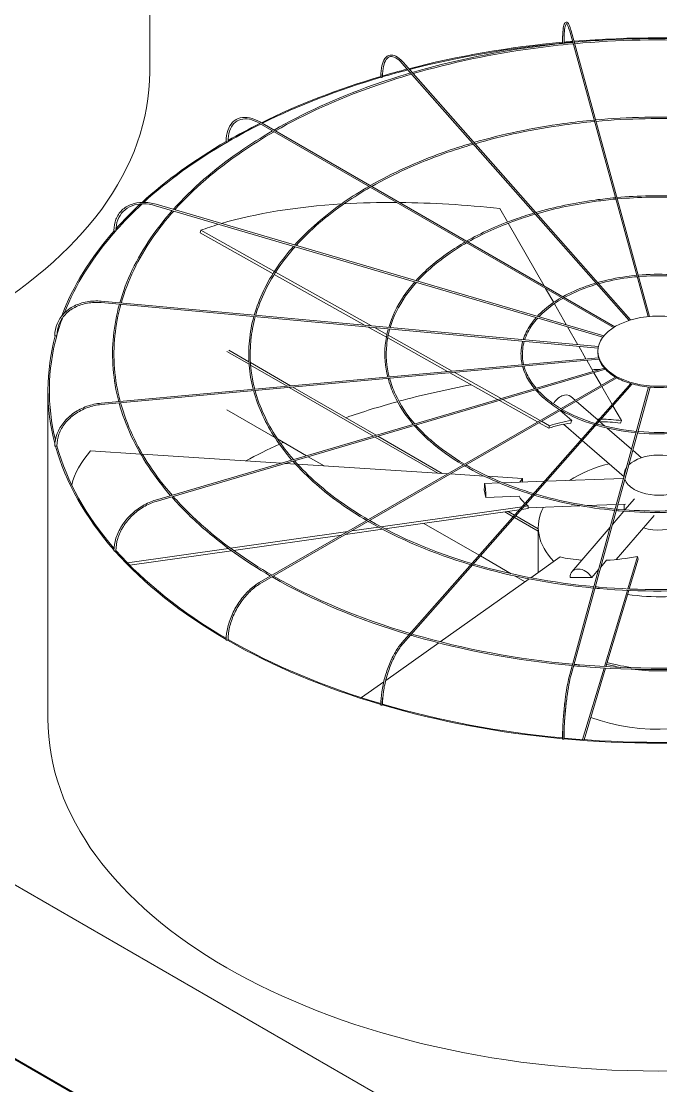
# Model space of a CAD drawing. Header units: millimetres. Extents: x -312439 to 477422, y -331570 to 212570.
# Drawn here: x -171705 to -170607, y -88708 to -86880 of the extents above; entities that cross this region are included whole.
import ezdxf

# ---------------------------------------------------------------- set-up
doc = ezdxf.new("R2010")
doc.units = ezdxf.units.MM

msp = doc.modelspace()

# ---------------------------------------------------------------- linework, layer by layer
at = {"color": 3, "linetype": 'Continuous', "lineweight": 0, "extrusion": (-1.11022e-16, 0.816497, 0.57735)}
for p, q in [((-171484.144, -86966.713), (-171484.144, -86403.825)), ((-174351.593, -86840.89), (-170393.857, -89125.89)), ((-170628.863, -87387.061), (-170763.218, -86897.303)), ((-170760.856, -86896.655), (-170626.388, -87386.823)), ((-171051.214, -86951.864), (-170661.264, -87393.722)), ((-171049.377, -86950.244), (-170658.7, -87392.925)), ((-174611.401, -86990.89), (-170651.933, -89276.89)), ((-174609.669, -86989.89), (-170650.201, -89275.89)), ((-171296.115, -87054.972), (-170688.063, -87406.03)), ((-171294.89, -87052.85), (-170685.699, -87404.567)), ((-171474.001, -87196.656), (-170706.376, -87422.472)), ((-170704.74, -87420.4), (-171473.31, -87194.306)), ((-170869.917, -87224.652), (-170883.128, -87201.591)), ((-171397.751, -87243.208), (-171396.515, -87238.921)), ((-171396.515, -87238.921), (-171270.191, -87309.723)), ((-170806.952, -87334.561), (-170868.685, -87226.803)), ((-171272.518, -87313.399), (-171397.751, -87243.208)), ((-171268.05, -87310.923), (-171103.63, -87403.078)), ((-171114.246, -87402.107), (-171270.379, -87314.598)), ((-170790.789, -87362.776), (-170804.531, -87338.787)), ((-170714.574, -87441.115), (-171567.428, -87363.127)), ((-170714.117, -87438.697), (-171567.205, -87360.687)), ((-170768.527, -87401.636), (-170789.567, -87364.908)), ((-171077.892, -87422.483), (-171109.002, -87405.047)), ((-170749.129, -87435.495), (-170766.768, -87404.706)), ((-171098.386, -87406.018), (-171076.999, -87418.004)), ((-170972.927, -87481.315), (-171075.633, -87423.75)), ((-171074.761, -87419.259), (-170965.289, -87480.616)), ((-170735.327, -87459.588), (-170747.642, -87438.091)), ((-171567.428, -87535.678), (-170713.77, -87457.617)), ((-170713.047, -87460.01), (-171567.205, -87538.117)), ((-171351.647, -87446.896), (-171313.588, -87468.87)), ((-171313.859, -87464.713), (-171348.183, -87444.896)), ((-170714.983, -87448.45), (-170714.983, -87446.45)), ((-170703.821, -87475.581), (-171474.001, -87702.149)), ((-171473.31, -87704.498), (-170701.982, -87477.593)), ((-171242.421, -87505.958), (-171311.317, -87466.181)), ((-171311.016, -87470.355), (-171248.402, -87506.505)), ((-170722.943, -87481.206), (-170733.988, -87461.925)), ((-171296.115, -87843.833), (-170684.777, -87490.877)), ((-170682.3, -87492.276), (-171294.89, -87845.954)), ((-170887.009, -87529.47), (-170969.154, -87483.429)), ((-170961.516, -87482.731), (-170881.183, -87527.756)), ((-170709.293, -87505.032), (-170721.691, -87483.391)), ((-171658.826, -88076.874), (-171658.826, -87513.985)), ((-171244.724, -87508.629), (-171100.067, -87592.146)), ((-171095.477, -87590.796), (-171238.743, -87508.082)), ((-171051.214, -87946.94), (-170658.558, -87502.017)), ((-170655.955, -87502.769), (-171049.377, -87948.561)), ((-170627.821, -87507.943), (-170763.218, -88001.502)), ((-170760.856, -88002.15), (-170625.342, -87508.166)), ((-170690.37, -87538.063), (-170708.076, -87507.157)), ((-170818.312, -87567.974), (-170884.022, -87531.145)), ((-170878.195, -87529.431), (-170813.936, -87565.447)), ((-170761.344, -87524.342), (-170753.905, -87530.788)), ((-170751.946, -87532.486), (-170714.265, -87565.139)), ((-171269.392, -87594.387), (-171351.647, -87546.896)), ((-170784.542, -87544.194), (-170781.576, -87546.764)), ((-170779.618, -87548.462), (-170759.888, -87565.559)), ((-170674.646, -87565.511), (-170689.084, -87540.308)), ((-170799.075, -87578.756), (-170815.826, -87569.367)), ((-170811.45, -87566.84), (-170797.84, -87574.469)), ((-170712.414, -87566.743), (-170702.834, -87575.046)), ((-170675.881, -87569.798), (-170674.646, -87565.511)), ((-170799.075, -87578.756), (-170797.84, -87574.469)), ((-170773.929, -87571.943), (-170743.523, -87598.292)), ((-170698.812, -87578.531), (-170657.101, -87614.677)), ((-171214.808, -87625.9), (-171264.653, -87597.122)), ((-171097.137, -87593.838), (-170989.789, -87655.815)), ((-170982.001, -87656.312), (-171092.547, -87592.488)), ((-170741.672, -87599.896), (-170670.068, -87661.947)), ((-171499.482, -87623.306), (-171585.643, -87617.81)), ((-171258.284, -87638.69), (-171496.539, -87623.493)), ((-170655.049, -87616.455), (-170640.113, -87629.399)), ((-171233.905, -87640.245), (-171251.151, -87639.145)), ((-170972.381, -87656.926), (-171230.386, -87640.469)), ((-171184.506, -87643.396), (-171211.879, -87627.592)), ((-170910.347, -87660.882), (-170967.97, -87657.207)), ((-170844.235, -87665.099), (-170903.704, -87661.306)), ((-170669.954, -87659.311), (-170669.954, -87661.528)), ((-170909.231, -87673.662), (-170883.754, -87672.718)), ((-170877.802, -87672.498), (-170806.685, -87669.862)), ((-170844.14, -87669.766), (-170844.235, -87665.099)), ((-170803.308, -87669.737), (-170670.859, -87664.827)), ((-170907.191, -87697.591), (-170909.823, -87684.584)), ((-170849.962, -87695.47), (-170907.191, -87697.591)), ((-171087.382, -87747.876), (-170845.142, -87713.437)), ((-170841.406, -87712.906), (-170834.752, -87711.96)), ((-170834.656, -87716.627), (-170834.752, -87711.96)), ((-170834.687, -87715.145), (-170745.791, -87711.85)), ((-170733.533, -87711.396), (-170683.121, -87709.528)), ((-170680.555, -87709.432), (-170667.635, -87708.954)), ((-170669.954, -87709.039), (-170669.954, -87718.71)), ((-170668.42, -87718.821), (-170652.075, -87699.75)), ((-170849.865, -87718.79), (-171080.395, -87751.564)), ((-170874.619, -87722.309), (-170860.278, -87730.588)), ((-170857.94, -87727.939), (-170869.06, -87721.519)), ((-170858.114, -87731.838), (-170817.232, -87755.441)), ((-170817.232, -87751.441), (-170855.775, -87729.188)), ((-170834.656, -87716.627), (-170846.13, -87718.259)), ((-170690.056, -87744.066), (-170670.401, -87721.133)), ((-170683.344, -87804.18), (-170618.503, -87728.523)), ((-171084.548, -87752.154), (-171148.063, -87761.184)), ((-171137.307, -87754.974), (-171091.471, -87748.458)), ((-170918.742, -87796.834), (-171013.601, -87742.068)), ((-170817.232, -87826.31), (-170817.232, -87748.548)), ((-170759.434, -87825.016), (-170693.792, -87748.425)), ((-171345.58, -87784.584), (-171143.807, -87755.898)), ((-171154.563, -87762.108), (-171340.195, -87788.499)), ((-171522.416, -87809.724), (-171349.043, -87785.076)), ((-171343.689, -87788.996), (-171518.385, -87813.832)), ((-170863.968, -87828.458), (-170916.578, -87798.084)), ((-170779.647, -87799.688), (-170830.14, -87835.453)), ((-170710.085, -87817.076), (-170700.132, -87805.463)), ((-170663.608, -87854.648), (-170646.97, -87799.162)), ((-170645.639, -87803.354), (-170661.053, -87854.757)), ((-170645.639, -87803.354), (-170646.97, -87799.162)), ((-170725.565, -87835.138), (-170713.821, -87821.435)), ((-170832.912, -87837.417), (-170985.373, -87945.41)), ((-170839.89, -87842.36), (-170856.953, -87832.508)), ((-170762.392, -87835.284), (-170725.565, -87835.138)), ((-170703.593, -87987.994), (-170664.333, -87857.068)), ((-170661.779, -87857.178), (-170701.049, -87988.139)), ((-170988.001, -87947.271), (-171079.122, -88011.816)), ((-170741.173, -88113.316), (-170704.317, -87990.406)), ((-170701.773, -87990.551), (-170738.64, -88113.499)), ((-171082.447, -88014.171), (-171120.685, -88041.256))]:
    msp.add_line(p, q, dxfattribs=at)
at = {"color": 3, "linetype": 'Continuous', "lineweight": 0}
for centre, major_axis, ratio, start_param, end_param in [((-170610.058, -87513.985), (-1048.768, 0), 0.57735027, 4.57359934, 4.85199434), ((-170610.058, -87513.985), (-1046.319, 0), 0.57735027, 4.79833842, 4.85195343), ((-170610.058, -87513.985), (-1048.768, 0), 0.57735027, 4.87097639, 5.13416564), ((-170610.058, -87513.985), (-1046.319, 0), 0.57735027, 4.87108521, 5.13404975), ((-170774.459, -86916.532), (1.225, 0), 0.57735027, 3.14159265, 3.70729107), ((-170774.267, -86917.231), (1.225, 0.004), 0.56474576, 3.29698969, 4.86778602), ((-170774.267, -86917.231), (1.225, 0.004), 0.56474576, 4.86778602, 6.28318531), ((-170610.058, -87513.985), (-1048.768, 0), 0.57735027, 4.85438672, 4.86842813), ((-170610.058, -87513.985), (-1046.319, 0), 0.57735027, 4.85435141, 4.86879705), ((-172532.912, -86966.713), (-1048.768, 0), 0.57735027, 0, 3.14159265), ((-170610.058, -87513.985), (-1048.768, 0), 0.57735027, 5.13694439, 5.18189128), ((-170610.058, -87513.985), (-1046.319, 0), 0.57735027, 5.13683502, 5.18307763), ((-170610.058, -87513.985), (-1048.768, 0), 0.57735027, 5.18510484, 5.42093263), ((-170610.058, -87513.985), (-1046.319, 0), 0.57735027, 5.18527527, 5.42075236), ((-171086.344, -86975.04), (1.225, 0), 0.57735027, 3.14159265, 4.134446), ((-171085.788, -86975.67), (1.225, 0.01), 0.56597275, 3.60793822, 5.17873454), ((-171085.788, -86975.67), (1.225, 0.01), 0.56597275, 5.17873454, 6.28318531), ((-170610.058, -87513.985), (-1046.319, 0), 0.57735027, 5.42407254, 5.49730565), ((-170610.058, -87513.985), (-1048.768, 0), 0.57735027, 5.42424502, 5.49496708), ((-170610.058, -87513.985), (-1048.768, 0), 0.57735027, 5.49938311, 5.72060344), ((-170610.058, -87513.985), (-1046.319, 0), 0.57735027, 5.49937067, 5.71908805), ((-171351.649, -87086.327), (1.225, 0), 0.57735027, 3.14159265, 4.45055499), ((-171350.783, -87086.827), (1.225, 0.016), 0.56830663, 3.91933875, 5.49013508), ((-171350.783, -87086.827), (1.225, 0.016), 0.56830663, 5.49013508, 6.28318531), ((-170610.058, -87513.985), (-1046.319, 0), 0.57735027, 5.72402786, 5.81143896), ((-170610.058, -87513.985), (-1048.768, 0), 0.57735027, 5.72583618, 5.80677108), ((-170608.823, -87680.41), (-971.388, 279.904), 0.41303809, 5.42335715, 5.70815224), ((-170608.823, -87680.41), (-971.388, 279.904), 0.41303809, 5.31032739, 5.41762277), ((-170608.823, -87680.41), (-971.388, 279.904), 0.41303809, 5.11506512, 5.30461302), ((-170610.058, -87513.985), (-1048.768, 0), 0.57735027, 5.81359811, 6.07011802), ((-170610.058, -87513.985), (-1046.319, 0), 0.57735027, 5.81336511, 6.06128621), ((-171544.405, -87239.501), (1.225, 0), 0.57735027, 3.14159265, 4.76471425), ((-171543.314, -87239.822), (1.225, 0.021), 0.57151893, 4.23145457, 5.8022509), ((-171543.314, -87239.822), (1.225, 0.021), 0.57151893, 5.8022509, 6.28318531), ((-170608.823, -87680.41), (-971.388, 279.904), 0.41303809, 5.71506764, 5.76687966), ((-170610.058, -87513.985), (-1046.319, 0), 0.57735027, 6.07532621, 6.12502314), ((-170610.058, -87513.985), (-1048.768, 0), 0.57735027, 6.12772105, 6.43448057), ((-170610.058, -87513.985), (-1046.319, 0), 0.57735027, 6.1272654, 6.42392093), ((-171645.742, -87419.568), (1.225, 0), 0.57735027, 3.14159265, 5.07887352), ((-171644.533, -87419.679), (1.225, 0.023), 0.57529521, 4.54449158, 6.11528791), ((-171644.533, -87419.679), (1.225, 0.023), 0.57529521, 6.11528791, 6.28318531), ((-170610.491, -87448.45), (-104.492, 0), 0.57735027, 0, 0.1535113), ((-170610.491, -87448.45), (-104.492, 0), 0.57735027, 0.16064797, 0.46767057), ((-170610.058, -88078.874), (1046.319, 0), 0.57735027, 1.66704137, 1.68043487), ((-170610.491, -87448.45), (-104.492, 0), 0.57735027, 0.47480723, 0.78182983), ((-170610.491, -87448.45), (-104.492, 0), 0.57735027, 0.7889665, 1.0959891), ((-170610.058, -88078.874), (1046.319, 0), 0.57735027, 1.88378363, 2.01152702), ((-170610.491, -87448.45), (-104.492, 0), 0.57735027, 1.10312576, 1.41014836), ((-170610.491, -87448.45), (-104.492, 0), 0.57735027, 1.41728503, 1.72430763), ((-170610.058, -88078.874), (1046.319, 0), 0.57735027, 2.01409491, 2.11046953), ((-170775.822, -87541.049), (-14.478, -16.707), 0.67950023, 3.14159265, 5.02860292), ((-170610.058, -87684.697), (-233.097, 67.167), 0.41303809, 5.53223376, 5.76687966), ((-170608.823, -87680.41), (233.097, -67.167), 0.41303809, 2.38836611, 2.62528701), ((-170608.823, -87680.41), (233.097, -67.167), 0.41303809, 2.14647482, 2.1667574), ((-170610.058, -87684.697), (-233.097, 67.167), 0.41303809, 5.11506512, 5.27837519), ((-170608.823, -87680.41), (233.097, -67.167), 0.41303809, 1.97347247, 2.1313259), ((-170610.058, -88078.874), (1046.319, 0), 0.57735027, 2.24276735, 2.31574628), ((-170610.058, -88078.874), (1046.319, 0), 0.57735027, 2.23436866, 2.24000128), ((-171645.742, -87608.902), (1.225, 0), 0.57735027, 3.14159265, 5.39303278), ((-170610.058, -87513.985), (-1048.768, 0), 0.57735027, 0.1585854, 0.46892864), ((-171644.533, -87608.791), (1.225, 0.023), 0.57926583, 4.8585762, 6.28318531), ((-170610.058, -87513.985), (-1046.319, 0), 0.57735027, 0.15790655, 0.46457773), ((-170610.153, -87680.03), (-1010.701, -20.593), 0.30331876, 6.01219977, 6.20271663), ((-170610.058, -87659.311), (-59.895, 0), 0.57735027, 3.69756416, 5.76575409), ((-170610.058, -87748.548), (-207.174, 0), 0.57735027, 5.13902547, 5.54737639), ((-170610.058, -87659.311), (-59.895, 0), 0.57735027, 5.91432374, 6.33788761), ((-170908.412, -87695.755), (-0.819, 22.092), 0.05230802, 4.627231, 7.32191967), ((-170610.153, -87680.03), (-242.531, -4.942), 0.30331876, 6.01219977, 6.09914028), ((-170610.058, -87684.697), (-242.531, -4.942), 0.30331876, 6.01219977, 6.0333648), ((-170610.058, -87659.311), (-59.895, 0), 0.57735027, 0.20327195, 0.78539816), ((-170610.058, -87659.311), (-59.895, 0), 0.57735027, 0.78539816, 2.89978042), ((-170610.153, -87680.03), (-242.531, -4.942), 0.30331876, 0.14390811, 0.31767721), ((-170610.153, -87680.03), (-242.531, -4.942), 0.30331876, 0.34103276, 0.38082901), ((-170610.058, -87748.548), (-207.174, 0), 0.57735027, 5.99169836, 6.79713651), ((-170610.058, -87718.933), (-59.895, 0), 0.57735027, 1.1079301, 2.23846982), ((-171544.405, -87788.969), (1.225, 0), 0.57735027, 3.14159265, 5.70719205), ((-171543.314, -87788.648), (1.225, 0.021), 0.58304212, 5.17373692, 6.28318531), ((-170610.058, -87513.985), (-1046.319, 0), 0.57735027, 0.47175253, 0.78145685), ((-170610.058, -87513.985), (-1048.768, 0), 0.57735027, 0.4725868, 0.78374969), ((-170611.389, -87680.505), (-231.216, -73.381), 0.44048996, 0.62708313, 0.83556185), ((-170611.389, -87680.505), (-231.216, -73.381), 0.44048996, 1.04197677, 1.27889767), ((-170742.648, -87839.403), (16.786, -14.386), 0.73180825, 1.0914656, 3.78615427), ((-170610.058, -87748.548), (-207.174, 0), 0.57735027, 1.30817895, 1.9425337), ((-171351.649, -87942.143), (1.225, 0), 0.57735027, 3.14159265, 6.02135132), ((-170610.058, -87513.985), (-1048.768, 0), 0.57735027, 0.78656596, 1.09808088), ((-171350.783, -87941.643), (1.225, 0.017), 0.58625442, 5.48989346, 6.28318531), ((-170610.058, -87513.985), (-1046.319, 0), 0.57735027, 0.78587838, 1.09689941), ((-170610.058, -87873.053), (-212.072, 0), 0.57735027, 1.13383327, 1.25213937), ((-170610.058, -87873.053), (-207.174, 0), 0.57735027, 1.12739667, 1.36460952), ((-170610.058, -87873.053), (-212.072, 0), 0.57735027, 1.3476903, 1.79509044), ((-171086.344, -88053.43), (-1.225, 0), 0.57735027, 0, 3.14159265), ((-170610.058, -87513.985), (-1048.768, 0), 0.57735027, 1.10054445, 1.41220862), ((-171085.788, -88052.8), (-1.225, -0.011), 0.58858829, 2.66526492, 3.14159265), ((-170610.058, -87513.985), (-1046.319, 0), 0.57735027, 1.10010535, 1.41183726), ((-170610.058, -87973.053), (-212.072, 0), 0.57735027, 0.98594125, 2.34464399), ((-170610.058, -88076.874), (-1048.768, 0), 0.57735027, 0, 3.14159265), ((-170774.459, -88111.938), (-1.225, 0), 0.57735027, 0, 3.14159265), ((-170610.058, -87513.985), (-1048.768, 0), 0.57735027, 1.41453598, 1.72626058), ((-170774.267, -88111.239), (-1.225, -0.004), 0.58981528, 2.98275574, 3.14159265), ((-170610.058, -87513.985), (-1046.319, 0), 0.57735027, 1.41438895, 1.72636573)]:
    msp.add_ellipse(centre, major_axis=major_axis, ratio=ratio, start_param=start_param, end_param=end_param, dxfattribs=at)
msp.add_ellipse((-170610.491, -87446.45), major_axis=(-104.492, 0), ratio=0.57735027, dxfattribs=at)
for points, knots in [([(-170775.684, -86916.532), (-170775.684, -86909.719), (-170775.477, -86903.653), (-170774.666, -86893.579), (-170774.069, -86889.583), (-170772.462, -86883.896), (-170771.559, -86881.835), (-170768.419, -86881.374), (-170767.426, -86881.964), (-170765.221, -86884.305), (-170763.992, -86886.923), (-170762.073, -86892.449), (-170761.464, -86894.439), (-170760.856, -86896.655)], [4.71238898, 4.71238898, 4.71238898, 4.71238898, 5.02654825, 5.02654825, 5.34070751, 5.34070751, 5.65486678, 5.65486678, 5.82360284, 5.82360284, 6.1377621, 6.1377621, 6.28318531, 6.28318531, 6.28318531, 6.28318531]), ([(-170774.156, -86891.992), (-170774.193, -86892.235), (-170774.229, -86892.482), (-170774.836, -86896.829), (-170775.213, -86902.042), (-170775.466, -86910.99), (-170775.501, -86914.032), (-170775.492, -86917.232)], [7.384497053, 7.384497053, 7.384497053, 7.384497053, 7.403952931, 7.403952931, 7.721220971, 7.721220971, 7.869487909, 7.869487909, 7.869487909, 7.869487909]), ([(-170763.218, -86897.303), (-170764.491, -86892.663), (-170765.768, -86889.097), (-170767.993, -86884.774), (-170768.99, -86884.176), (-170769.096, -86884.175), (-170769.915, -86884.77), (-170771.324, -86889.428), (-170771.901, -86892.828), (-170772.743, -86901.801), (-170772.992, -86907.52), (-170773.044, -86915.072), (-170773.046, -86916.14), (-170773.043, -86917.227)], [0, 0, 0, 0, 0.31526689, 0.31526689, 0.60947257, 0.60947257, 0.92674061, 0.92674061, 1.22083726, 1.22083726, 1.53563039, 1.53563039, 1.5863402, 1.5863402, 1.5863402, 1.5863402]), ([(-170465.481, -86916.174), (-170486.726, -86914.252), (-170508.085, -86912.753), (-170604.786, -86907.909), (-170680.851, -86909.421), (-170755.502, -86916.174)], [3.771589677, 3.771589677, 3.771589677, 3.771589677, 3.840445898, 3.840445898, 4.082391957, 4.082391957, 4.082391957, 4.082391957]), ([(-170466.139, -86918.574), (-170486.931, -86916.699), (-170507.832, -86915.229), (-170604.084, -86910.358), (-170680.173, -86911.84), (-170754.843, -86918.574)], [3.7720633, 3.7720633, 3.7720633, 3.7720633, 3.839550132, 3.839550132, 4.081918334, 4.081918334, 4.081918334, 4.081918334]), ([(-170757.98, -86916.4), (-170781.277, -86918.544), (-170804.434, -86921.196), (-170898.802, -86934.161), (-170968.212, -86948.841), (-171033.717, -86967.989)], [4.085069591, 4.085069591, 4.085069591, 4.085069591, 4.160608173, 4.160608173, 4.395665913, 4.395665913, 4.395665913, 4.395665913]), ([(-170757.322, -86918.799), (-170780.353, -86920.912), (-170803.247, -86923.523), (-170897.233, -86936.366), (-170966.529, -86950.964), (-171031.926, -86970.018)], [4.084600117, 4.084600117, 4.084600117, 4.084600117, 4.159387709, 4.159387709, 4.39434399, 4.39434399, 4.39434399, 4.39434399]), ([(-171087.569, -86975.04), (-171087.569, -86968.179), (-171086.967, -86961.984), (-171084.581, -86951.482), (-171082.803, -86947.171), (-171078.08, -86940.832), (-171075.085, -86938.809), (-171068.525, -86937.67), (-171065.087, -86938.363), (-171057.835, -86942.044), (-171053.977, -86945.188), (-171049.881, -86949.678), (-171049.629, -86949.959), (-171049.377, -86950.244)], [4.71238898, 4.71238898, 4.71238898, 4.71238898, 5.02654825, 5.02654825, 5.34070751, 5.34070751, 5.65486678, 5.65486678, 5.94845155, 5.94845155, 6.26261081, 6.26261081, 6.28318531, 6.28318531, 6.28318531, 6.28318531]), ([(-171051.214, -86951.864), (-171054.87, -86947.722), (-171058.502, -86944.659), (-171065.233, -86940.972), (-171068.296, -86940.346), (-171073.661, -86941.286), (-171076.049, -86942.862), (-171080.157, -86948.456), (-171081.823, -86952.475), (-171084.031, -86962.486), (-171084.591, -86968.448), (-171084.566, -86975.275), (-171084.565, -86975.467), (-171084.563, -86975.659)], [0, 0, 0, 0, 0.31464476, 0.31464476, 0.6289116, 0.6289116, 0.94617964, 0.94617964, 1.26344768, 1.26344768, 1.5772832, 1.5772832, 1.5863402, 1.5863402, 1.5863402, 1.5863402]), ([(-171036.312, -86968.75), (-171059.128, -86975.472), (-171081.469, -86982.733), (-171163.859, -87012.146), (-171220.175, -87037.79), (-171270.753, -87066.786)], [4.398772282, 4.398772282, 4.398772282, 4.398772282, 4.480777933, 4.480777933, 4.708868502, 4.708868502, 4.708868502, 4.708868502]), ([(-171034.523, -86970.777), (-171057.244, -86977.449), (-171079.492, -86984.656), (-171161.648, -87013.883), (-171217.833, -87039.38), (-171268.298, -87068.203)], [4.39745622, 4.39745622, 4.39745622, 4.39745622, 4.479217897, 4.479217897, 4.707006068, 4.707006068, 4.707006068, 4.707006068]), ([(-171086.976, -86971.622), (-171086.998, -86972.439), (-171087.011, -86973.266), (-171087.018, -86974.623), (-171087.017, -86975.146), (-171087.013, -86975.673)], [7.8059806913, 7.8059806913, 7.8059806913, 7.8059806913, 7.8451401512, 7.8451401512, 7.8694167814, 7.8694167814, 7.8694167814, 7.8694167814]), ([(-171352.874, -87086.327), (-171352.874, -87079.427), (-171351.929, -87073.046), (-171348.195, -87061.932), (-171345.402, -87057.198), (-171338.208, -87049.918), (-171333.815, -87047.374), (-171323.945, -87044.768), (-171318.479, -87044.701), (-171307.021, -87046.976), (-171301.025, -87049.328), (-171294.996, -87052.789), (-171294.943, -87052.82), (-171294.89, -87052.85)], [3.14159265, 3.14159265, 3.14159265, 3.14159265, 3.45575192, 3.45575192, 3.76991118, 3.76991118, 4.08269654, 4.08269654, 4.39544819, 4.39544819, 4.70960746, 4.70960746, 4.71238898, 4.71238898, 4.71238898, 4.71238898]), ([(-171296.115, -87054.972), (-171301.865, -87051.652), (-171307.59, -87049.41), (-171318.387, -87047.27), (-171323.453, -87047.37), (-171332.457, -87049.824), (-171336.402, -87052.173), (-171342.893, -87058.946), (-171345.436, -87063.38), (-171348.815, -87073.968), (-171349.648, -87080.118), (-171349.559, -87086.811)], [1.57079633, 1.57079633, 1.57079633, 1.57079633, 1.88806437, 1.88806437, 2.20533241, 2.20533241, 2.52260045, 2.52260045, 2.83986849, 2.83986849, 3.15713653, 3.15713653, 3.15713653, 3.15713653]), ([(-170721.413, -87049.695), (-170738.872, -87051.305), (-170756.227, -87053.295), (-170826.779, -87062.997), (-170878.637, -87073.953), (-170927.599, -87088.233)], [4.085383912, 4.085383912, 4.085383912, 4.085383912, 4.160809561, 4.160809561, 4.394762921, 4.394762921, 4.394762921, 4.394762921]), ([(-170720.755, -87052.094), (-170737.949, -87053.673), (-170755.041, -87055.622), (-170825.21, -87065.202), (-170876.954, -87076.076), (-170925.807, -87090.262)], [4.084758769, 4.084758769, 4.084758769, 4.084758769, 4.159183124, 4.159183124, 4.392998475, 4.392998475, 4.392998475, 4.392998475]), ([(-170502.047, -87049.469), (-170517.896, -87048.041), (-170533.829, -87046.926), (-170606.144, -87043.31), (-170663.065, -87044.434), (-170718.935, -87049.469)], [3.772165081, 3.772165081, 3.772165081, 3.772165081, 3.840593344, 3.840593344, 4.081816553, 4.081816553, 4.081816553, 4.081816553]), ([(-170502.706, -87051.869), (-170518.101, -87050.487), (-170533.577, -87049.402), (-170605.442, -87045.758), (-170662.387, -87046.854), (-170718.276, -87051.869)], [3.772797592, 3.772797592, 3.772797592, 3.772797592, 3.839399606, 3.839399606, 4.081184042, 4.081184042, 4.081184042, 4.081184042]), ([(-171273.206, -87068.198), (-171292.741, -87079.48), (-171311.413, -87091.262), (-171373.497, -87134.095), (-171411.974, -87167.541), (-171443.645, -87203.033)], [4.712563603, 4.712563603, 4.712563603, 4.712563603, 4.800982872, 4.800982872, 5.022068239, 5.022068239, 5.022068239, 5.022068239]), ([(-171270.756, -87069.613), (-171290.246, -87080.828), (-171308.877, -87092.539), (-171370.919, -87135.172), (-171409.385, -87168.477), (-171441.043, -87203.798)], [4.710711416, 4.710711416, 4.710711416, 4.710711416, 4.799012884, 4.799012884, 5.020261931, 5.020261931, 5.020261931, 5.020261931]), ([(-170930.194, -87088.994), (-170947.347, -87094.048), (-170964.141, -87099.509), (-171025.704, -87121.499), (-171067.713, -87140.609), (-171105.48, -87162.206)], [4.398901247, 4.398901247, 4.398901247, 4.398901247, 4.481035777, 4.481035777, 4.70761983, 4.70761983, 4.70761983, 4.70761983]), ([(-170928.405, -87091.021), (-170945.463, -87096.025), (-170962.164, -87101.432), (-171023.492, -87123.237), (-171065.37, -87142.199), (-171103.023, -87163.625)], [4.397147207, 4.397147207, 4.397147207, 4.397147207, 4.478956818, 4.478956818, 4.705132161, 4.705132161, 4.705132161, 4.705132161]), ([(-171107.935, -87163.617), (-171122.658, -87172.121), (-171136.729, -87181.002), (-171183.088, -87213.007), (-171211.755, -87237.89), (-171235.405, -87264.292)], [4.712541759, 4.712541759, 4.712541759, 4.712541759, 4.801308866, 4.801308866, 5.020482203, 5.020482203, 5.020482203, 5.020482203]), ([(-171105.484, -87165.032), (-171120.163, -87173.468), (-171134.193, -87182.279), (-171180.509, -87214.084), (-171209.163, -87238.827), (-171232.801, -87265.058)], [4.710072273, 4.710072273, 4.710072273, 4.710072273, 4.798683598, 4.798683598, 5.018063384, 5.018063384, 5.018063384, 5.018063384]), ([(-170684.858, -87182.945), (-170696.476, -87184.021), (-170708.024, -87185.349), (-170754.767, -87191.788), (-170789.085, -87199.023), (-170821.512, -87208.441)], [4.086037534, 4.086037534, 4.086037534, 4.086037534, 4.161210359, 4.161210359, 4.393038284, 4.393038284, 4.393038284, 4.393038284]), ([(-170684.2, -87185.344), (-170695.552, -87186.389), (-170706.838, -87187.676), (-170753.198, -87193.993), (-170787.401, -87201.148), (-170819.72, -87210.472)], [4.08510236, 4.08510236, 4.08510236, 4.08510236, 4.158773218, 4.158773218, 4.390386282, 4.390386282, 4.390386282, 4.390386282]), ([(-170538.602, -87182.72), (-170549.058, -87181.784), (-170559.569, -87181.053), (-170607.506, -87178.664), (-170645.287, -87179.402), (-170682.38, -87182.72)], [3.773286698, 3.773286698, 3.773286698, 3.773286698, 3.840886477, 3.840886477, 4.080694936, 4.080694936, 4.080694936, 4.080694936]), ([(-170539.261, -87185.12), (-170549.263, -87184.231), (-170559.316, -87183.529), (-170606.805, -87181.113), (-170644.609, -87181.821), (-170681.722, -87185.12)], [3.774238416, 3.774238416, 3.774238416, 3.774238416, 3.839097695, 3.839097695, 4.079743218, 4.079743218, 4.079743218, 4.079743218]), ([(-171545.63, -87239.501), (-171545.63, -87232.572), (-171544.432, -87225.973), (-171539.73, -87214.096), (-171536.226, -87208.822), (-171527.263, -87200.154), (-171521.809, -87196.764), (-171509.526, -87192.199), (-171502.699, -87191.024), (-171488.347, -87190.973), (-171480.823, -87192.096), (-171473.31, -87194.306)], [4.71238898, 4.71238898, 4.71238898, 4.71238898, 5.02654825, 5.02654825, 5.34070751, 5.34070751, 5.65486678, 5.65486678, 5.96902604, 5.96902604, 6.28318531, 6.28318531, 6.28318531, 6.28318531]), ([(-171474.001, -87196.656), (-171481.264, -87194.52), (-171488.513, -87193.452), (-171502.25, -87193.545), (-171508.735, -87194.704), (-171520.303, -87199.104), (-171525.385, -87202.342), (-171533.682, -87210.574), (-171536.899, -87215.569), (-171541.159, -87226.86), (-171542.201, -87233.157), (-171542.089, -87239.802)], [0, 0, 0, 0, 0.31726804, 0.31726804, 0.63453608, 0.63453608, 0.95180412, 0.95180412, 1.26907216, 1.26907216, 1.5863402, 1.5863402, 1.5863402, 1.5863402]), ([(-171445.442, -87205.058), (-171458.929, -87220.33), (-171471.163, -87235.975), (-171506.719, -87287.884), (-171524.671, -87325.39), (-171535.52, -87363.585)], [5.026267439, 5.026267439, 5.026267439, 5.026267439, 5.121193451, 5.121193451, 5.33524268, 5.33524268, 5.33524268, 5.33524268]), ([(-171442.847, -87205.821), (-171456.232, -87220.911), (-171468.382, -87236.363), (-171504.068, -87288.099), (-171522.134, -87325.622), (-171533.038, -87363.812)], [5.024480731, 5.024480731, 5.024480731, 5.024480731, 5.118801023, 5.118801023, 5.334410373, 5.334410373, 5.334410373, 5.334410373]), ([(-170824.109, -87209.2), (-170835.586, -87212.585), (-170846.824, -87216.243), (-170887.564, -87230.812), (-170915.28, -87243.396), (-170940.245, -87257.605)], [4.399235311, 4.399235311, 4.399235311, 4.399235311, 4.481549286, 4.481549286, 4.705249353, 4.705249353, 4.705249353, 4.705249353]), ([(-170822.32, -87211.228), (-170833.702, -87214.563), (-170844.847, -87218.166), (-170885.351, -87232.55), (-170912.934, -87244.987), (-170937.784, -87259.025)], [4.396606667, 4.396606667, 4.396606667, 4.396606667, 4.478434088, 4.478434088, 4.701505316, 4.701505316, 4.701505316, 4.701505316]), ([(-170942.703, -87259.014), (-170952.601, -87264.731), (-170962.058, -87270.705), (-170992.696, -87291.884), (-171011.561, -87308.217), (-171027.195, -87325.542)], [4.712617693, 4.712617693, 4.712617693, 4.712617693, 4.801958432, 4.801958432, 5.017472679, 5.017472679, 5.017472679, 5.017472679]), ([(-171237.206, -87266.315), (-171247.401, -87277.855), (-171256.644, -87289.678), (-171283.174, -87328.454), (-171296.549, -87356.315), (-171304.706, -87384.691)], [5.026073872, 5.026073872, 5.026073872, 5.026073872, 5.121589201, 5.121589201, 5.333322518, 5.333322518, 5.333322518, 5.333322518]), ([(-171234.61, -87267.079), (-171244.703, -87278.436), (-171253.863, -87290.067), (-171280.521, -87328.67), (-171294.01, -87356.547), (-171302.223, -87384.918)], [5.023689806, 5.023689806, 5.023689806, 5.023689806, 5.118400985, 5.118400985, 5.332193335, 5.332193335, 5.332193335, 5.332193335]), ([(-170940.251, -87260.429), (-170950.106, -87266.079), (-170959.522, -87271.982), (-170990.113, -87292.961), (-171008.965, -87309.154), (-171024.585, -87326.31)], [4.708914423, 4.708914423, 4.708914423, 4.708914423, 4.798024648, 4.798024648, 5.013814843, 5.013814843, 5.013814843, 5.013814843]), ([(-170575.157, -87315.971), (-170580.22, -87315.528), (-170585.308, -87315.181), (-170608.867, -87314.019), (-170627.509, -87314.369), (-170645.825, -87315.971)], [3.776630452, 3.776630452, 3.776630452, 3.776630452, 3.841752063, 3.841752063, 4.077351182, 4.077351182, 4.077351182, 4.077351182]), ([(-171029.001, -87327.564), (-171035.892, -87335.359), (-171042.134, -87343.348), (-171059.639, -87368.993), (-171068.441, -87387.224), (-171073.901, -87405.797)], [5.025838542, 5.025838542, 5.025838542, 5.025838542, 5.122377625, 5.122377625, 5.329668134, 5.329668134, 5.329668134, 5.329668134]), ([(-171026.404, -87328.328), (-171033.194, -87335.941), (-171039.352, -87343.737), (-171056.982, -87369.208), (-171065.897, -87387.455), (-171071.414, -87406.024)], [5.022258505, 5.022258505, 5.022258505, 5.022258505, 5.117600339, 5.117600339, 5.327918781, 5.327918781, 5.327918781, 5.327918781]), ([(-170718.023, -87329.407), (-170723.825, -87331.123), (-170729.505, -87332.977), (-170749.424, -87340.124), (-170762.847, -87346.183), (-170775.005, -87353.006)], [4.400230759, 4.400230759, 4.400230759, 4.400230759, 4.483072665, 4.483072665, 4.698193224, 4.698193224, 4.698193224, 4.698193224]), ([(-170716.234, -87331.435), (-170721.94, -87333.1), (-170727.528, -87334.9), (-170747.207, -87341.864), (-170760.493, -87347.778), (-170772.533, -87354.433)], [4.394987895, 4.394987895, 4.394987895, 4.394987895, 4.476861237, 4.476861237, 4.690631098, 4.690631098, 4.690631098, 4.690631098]), ([(-170648.304, -87316.196), (-170654.079, -87316.737), (-170659.82, -87317.403), (-170682.754, -87320.579), (-170699.533, -87324.094), (-170715.424, -87328.651)], [4.08798608, 4.08798608, 4.08798608, 4.08798608, 4.162397179, 4.162397179, 4.387898946, 4.387898946, 4.387898946, 4.387898946]), ([(-170647.646, -87318.595), (-170653.155, -87319.105), (-170658.633, -87319.729), (-170681.184, -87322.785), (-170697.846, -87326.222), (-170713.628, -87330.686)], [4.086130867, 4.086130867, 4.086130867, 4.086130867, 4.157537531, 4.157537531, 4.382563309, 4.382563309, 4.382563309, 4.382563309]), ([(-170575.816, -87318.373), (-170580.425, -87317.975), (-170585.055, -87317.656), (-170608.165, -87316.468), (-170626.83, -87316.79), (-170645.166, -87318.373)], [3.778551419, 3.778551419, 3.778551419, 3.778551419, 3.838185012, 3.838185012, 4.075430215, 4.075430215, 4.075430215, 4.075430215]), ([(-171646.967, -87419.568), (-171646.967, -87412.624), (-171645.636, -87405.794), (-171640.44, -87393.051), (-171636.578, -87387.141), (-171626.721, -87376.827), (-171620.729, -87372.424), (-171607.211, -87365.541), (-171599.688, -87363.062), (-171583.842, -87360.255), (-171575.522, -87359.927), (-171567.205, -87360.687)], [4.71238898, 4.71238898, 4.71238898, 4.71238898, 5.02654825, 5.02654825, 5.34070751, 5.34070751, 5.65486678, 5.65486678, 5.96902604, 5.96902604, 6.28318531, 6.28318531, 6.28318531, 6.28318531]), ([(-171567.428, -87363.127), (-171575.489, -87362.39), (-171583.545, -87362.719), (-171598.838, -87365.472), (-171606.072, -87367.894), (-171618.995, -87374.577), (-171624.682, -87378.834), (-171633.957, -87388.749), (-171637.544, -87394.403), (-171642.281, -87406.554), (-171643.432, -87413.05), (-171643.308, -87419.656)], [0, 0, 0, 0, 0.31726804, 0.31726804, 0.63453608, 0.63453608, 0.95180412, 0.95180412, 1.26907216, 1.26907216, 1.5863402, 1.5863402, 1.5863402, 1.5863402]), ([(-171536.192, -87365.983), (-171541.189, -87384.085), (-171544.597, -87402.336), (-171550.081, -87458.116), (-171547.005, -87495.816), (-171537.238, -87532.917)], [5.339721085, 5.339721085, 5.339721085, 5.339721085, 5.441089183, 5.441089183, 5.648615479, 5.648615479, 5.648615479, 5.648615479]), ([(-171533.713, -87366.21), (-171538.631, -87383.931), (-171542.012, -87401.791), (-171547.691, -87457.41), (-171544.645, -87495.344), (-171534.764, -87532.691)], [5.338921526, 5.338921526, 5.338921526, 5.338921526, 5.438899176, 5.438899176, 5.64936187, 5.64936187, 5.64936187, 5.64936187]), ([(-170777.471, -87354.411), (-170782.543, -87357.342), (-170787.386, -87360.407), (-170802.305, -87370.761), (-170811.367, -87378.546), (-170818.974, -87386.795)], [4.712843699, 4.712843699, 4.712843699, 4.712843699, 4.803888031, 4.803888031, 5.008535494, 5.008535494, 5.008535494, 5.008535494]), ([(-170775.018, -87355.827), (-170780.047, -87358.691), (-170784.849, -87361.685), (-170799.714, -87371.838), (-170808.757, -87379.484), (-170816.347, -87387.568)], [4.705442937, 4.705442937, 4.705442937, 4.705442937, 4.796044704, 4.796044704, 5.001045495, 5.001045495, 5.001045495, 5.001045495]), ([(-171305.383, -87387.089), (-171309.178, -87400.795), (-171311.759, -87414.616), (-171315.83, -87456.292), (-171313.591, -87484.27), (-171306.447, -87511.813)], [5.339283406, 5.339283406, 5.339283406, 5.339283406, 5.441448905, 5.441448905, 5.646435094, 5.646435094, 5.646435094, 5.646435094]), ([(-171302.904, -87387.316), (-171306.618, -87400.641), (-171309.174, -87414.072), (-171313.439, -87455.586), (-171311.231, -87483.799), (-171303.975, -87511.587)], [5.33821232, 5.33821232, 5.33821232, 5.33821232, 5.438530423, 5.438530423, 5.647409525, 5.647409525, 5.647409525, 5.647409525]), ([(-170820.797, -87388.812), (-170824.384, -87392.862), (-170827.624, -87397.019), (-170836.107, -87409.533), (-170840.33, -87418.135), (-170843.077, -87426.904)], [5.025139852, 5.025139852, 5.025139852, 5.025139852, 5.124718569, 5.124718569, 5.318852702, 5.318852702, 5.318852702, 5.318852702]), ([(-170818.196, -87389.578), (-170821.682, -87393.446), (-170824.84, -87397.409), (-170833.44, -87409.747), (-170837.773, -87418.365), (-170840.58, -87427.132)], [5.01795641, 5.01795641, 5.01795641, 5.01795641, 5.115193837, 5.115193837, 5.315025269, 5.315025269, 5.315025269, 5.315025269]), ([(-171074.586, -87408.194), (-171077.172, -87417.489), (-171078.923, -87426.865), (-171081.582, -87454.436), (-171080.174, -87472.709), (-171075.639, -87490.707)], [5.33857876, 5.33857876, 5.33857876, 5.33857876, 5.442163387, 5.442163387, 5.64226325, 5.64226325, 5.64226325, 5.64226325]), ([(-171072.106, -87408.421), (-171074.611, -87417.336), (-171076.337, -87426.321), (-171079.188, -87453.731), (-171077.812, -87472.238), (-171073.169, -87490.481)], [5.336959594, 5.336959594, 5.336959594, 5.336959594, 5.437790201, 5.437790201, 5.643665153, 5.643665153, 5.643665153, 5.643665153]), ([(-170843.789, -87429.299), (-170845.166, -87434.183), (-170846.087, -87439.113), (-170847.336, -87452.58), (-170846.752, -87461.146), (-170844.806, -87469.599)], [5.336493801, 5.336493801, 5.336493801, 5.336493801, 5.444267704, 5.444267704, 5.629920419, 5.629920419, 5.629920419, 5.629920419]), ([(-170841.307, -87429.526), (-170842.603, -87434.03), (-170843.498, -87438.57), (-170844.935, -87451.875), (-170844.383, -87460.677), (-170842.344, -87469.374)], [5.333180829, 5.333180829, 5.333180829, 5.333180829, 5.43554784, 5.43554784, 5.632366847, 5.632366847, 5.632366847, 5.632366847]), ([(-170844.215, -87472.005), (-170842.868, -87477.16), (-170841.014, -87482.268), (-170834.887, -87495.389), (-170829.828, -87503.271), (-170823.58, -87510.811)], [5.647555853, 5.647555853, 5.647555853, 5.647555853, 5.761093974, 5.761093974, 5.943993783, 5.943993783, 5.943993783, 5.943993783]), ([(-170841.741, -87471.778), (-170840.469, -87476.551), (-170838.748, -87481.287), (-170832.755, -87494.241), (-170827.536, -87502.324), (-170821.018, -87510.057)], [5.650528691, 5.650528691, 5.650528691, 5.650528691, 5.758797505, 5.758797505, 5.950674573, 5.950674573, 5.950674573, 5.950674573]), ([(-171075.014, -87493.11), (-171072.383, -87502.935), (-171068.822, -87512.674), (-171056.35, -87539.442), (-171045.433, -87556.148), (-171031.818, -87572.069)], [5.651173142, 5.651173142, 5.651173142, 5.651173142, 5.760561648, 5.760561648, 5.95641101, 5.95641101, 5.95641101, 5.95641101]), ([(-171072.539, -87492.883), (-171069.984, -87502.326), (-171066.556, -87511.694), (-171054.22, -87538.292), (-171043.14, -87555.198), (-171029.24, -87571.311)], [5.65270674, 5.65270674, 5.65270674, 5.65270674, 5.759411073, 5.759411073, 5.959865306, 5.959865306, 5.959865306, 5.959865306]), ([(-171305.812, -87514.215), (-171301.899, -87528.71), (-171296.63, -87543.08), (-171277.814, -87583.494), (-171261.031, -87609.023), (-171240.033, -87633.321)], [5.652395762, 5.652395762, 5.652395762, 5.652395762, 5.760377777, 5.760377777, 5.960593901, 5.960593901, 5.960593901, 5.960593901]), ([(-171303.335, -87513.988), (-171299.5, -87528.101), (-171294.364, -87542.1), (-171275.686, -87582.342), (-171258.738, -87608.071), (-171237.45, -87632.561)], [5.653428737, 5.653428737, 5.653428737, 5.653428737, 5.759610075, 5.759610075, 5.96292207, 5.96292207, 5.96292207, 5.96292207]), ([(-170821.85, -87512.855), (-170817.645, -87517.722), (-170812.941, -87522.439), (-170799.87, -87533.911), (-170790.881, -87540.422), (-170780.954, -87546.405)], [5.960592691, 5.960592691, 5.960592691, 5.960592691, 6.079635734, 6.079635734, 6.26166654, 6.26166654, 6.26166654, 6.26166654]), ([(-170819.264, -87512.095), (-170815.302, -87516.6), (-170810.896, -87520.981), (-170798.005, -87532.279), (-170788.769, -87538.918), (-170778.527, -87545.003)], [5.967591178, 5.967591178, 5.967591178, 5.967591178, 6.080287214, 6.080287214, 6.268831801, 6.268831801, 6.268831801, 6.268831801]), ([(-171646.967, -87608.902), (-171646.967, -87601.957), (-171645.637, -87594.902), (-171640.462, -87581.262), (-171636.619, -87574.68), (-171626.81, -87562.623), (-171620.845, -87557.148), (-171607.377, -87547.827), (-171599.875, -87543.982), (-171584.058, -87538.287), (-171575.745, -87536.439), (-171567.428, -87535.678)], [4.71238898, 4.71238898, 4.71238898, 4.71238898, 5.02654825, 5.02654825, 5.34070751, 5.34070751, 5.65486678, 5.65486678, 5.96902604, 5.96902604, 6.28318531, 6.28318531, 6.28318531, 6.28318531]), ([(-171567.205, -87538.117), (-171575.266, -87538.854), (-171583.33, -87540.658), (-171598.652, -87546.218), (-171605.907, -87549.974), (-171618.88, -87559.054), (-171624.596, -87564.377), (-171633.918, -87576.048), (-171637.524, -87582.393), (-171642.281, -87595.464), (-171643.432, -87602.186), (-171643.308, -87608.768)], [0, 0, 0, 0, 0.31726804, 0.31726804, 0.63453608, 0.63453608, 0.95180412, 0.95180412, 1.26907216, 1.26907216, 1.5863402, 1.5863402, 1.5863402, 1.5863402]), ([(-171536.596, -87535.318), (-171531.403, -87554.468), (-171524.432, -87573.454), (-171499.273, -87627.512), (-171476.612, -87661.876), (-171448.211, -87694.562)], [5.653093793, 5.653093793, 5.653093793, 5.653093793, 5.7602846, 5.7602846, 5.96276906, 5.96276906, 5.96276906, 5.96276906]), ([(-171534.119, -87535.092), (-171529.004, -87553.86), (-171522.166, -87572.474), (-171497.145, -87626.36), (-171474.318, -87660.924), (-171445.625, -87693.801)], [5.653873117, 5.653873117, 5.653873117, 5.653873117, 5.75970856, 5.75970856, 5.964525032, 5.964525032, 5.964525032, 5.964525032]), ([(-170759.888, -87565.559), (-170759.979, -87565.752), (-170760.067, -87565.945), (-170760.721, -87567.416), (-170761.182, -87568.686), (-170761.532, -87569.901)], [52.47056241, 52.47056241, 52.47056241, 52.47056241, 52.72742849, 52.72742849, 54.42831534, 54.42831534, 54.42831534, 54.42831534]), ([(-171030.058, -87574.105), (-171021.925, -87583.418), (-171012.868, -87592.456), (-170986.34, -87615.729), (-170967.31, -87629.362), (-170946.206, -87641.813)], [5.964776177, 5.964776177, 5.964776177, 5.964776177, 6.079826485, 6.079826485, 6.272361792, 6.272361792, 6.272361792, 6.272361792]), ([(-171027.468, -87573.343), (-171019.581, -87582.296), (-171010.822, -87590.998), (-170984.476, -87614.096), (-170965.194, -87627.855), (-170943.767, -87640.405)], [5.968309678, 5.968309678, 5.968309678, 5.968309678, 6.080154143, 6.080154143, 6.276006003, 6.276006003, 6.276006003, 6.276006003]), ([(-170718.279, -87573.389), (-170717.583, -87573.595), (-170716.886, -87573.799), (-170695.164, -87580.084), (-170672.569, -87584.335), (-170649.391, -87586.572)], [0.310941688, 0.310941688, 0.310941688, 0.310941688, 0.320879059, 0.320879059, 0.619731391, 0.619731391, 0.619731391, 0.619731391]), ([(-170716.49, -87571.362), (-170716.286, -87571.422), (-170716.081, -87571.482), (-170694.777, -87577.672), (-170672.052, -87581.949), (-170648.733, -87584.175)], [0.316175386, 0.316175386, 0.316175386, 0.316175386, 0.319111449, 0.319111449, 0.621557717, 0.621557717, 0.621557717, 0.621557717]), ([(-170646.914, -87586.804), (-170646.038, -87586.883), (-170645.161, -87586.959), (-170621.031, -87588.975), (-170597.28, -87588.898), (-170574.068, -87586.804)], [0.630366287, 0.630366287, 0.630366287, 0.630366287, 0.641648359, 0.641648359, 0.94043004, 0.94043004, 0.94043004, 0.94043004]), ([(-170646.256, -87584.403), (-170645.786, -87584.445), (-170645.317, -87584.486), (-170621.639, -87586.511), (-170597.912, -87586.47), (-170574.726, -87584.403)], [0.632258371, 0.632258371, 0.632258371, 0.632258371, 0.638337859, 0.638337859, 0.938537956, 0.938537956, 0.938537956, 0.938537956]), ([(-171238.264, -87635.354), (-171226.206, -87649.113), (-171212.795, -87662.472), (-171172.812, -87697.546), (-171143.735, -87718.299), (-171111.444, -87737.213)], [5.966185363, 5.966185363, 5.966185363, 5.966185363, 6.079886296, 6.079886296, 6.275955277, 6.275955277, 6.275955277, 6.275955277]), ([(-171235.673, -87634.592), (-171223.861, -87647.991), (-171210.75, -87661.014), (-171170.948, -87695.912), (-171141.618, -87716.791), (-171109.002, -87735.803)], [5.968548703, 5.968548703, 5.968548703, 5.968548703, 6.080105077, 6.080105077, 6.278398486, 6.278398486, 6.278398486, 6.278398486]), ([(-171446.437, -87696.593), (-171430.462, -87714.786), (-171412.71, -87732.454), (-171359.274, -87779.326), (-171320.135, -87807.206), (-171276.639, -87832.589)], [5.966968174, 5.966968174, 5.966968174, 5.966968174, 6.07991547, 6.07991547, 6.277817313, 6.277817313, 6.277817313, 6.277817313]), ([(-171443.845, -87695.83), (-171428.117, -87713.664), (-171410.664, -87730.996), (-171357.41, -87777.691), (-171318.017, -87805.698), (-171274.195, -87831.178)], [5.968743918, 5.968743918, 5.968743918, 5.968743918, 6.080079672, 6.080079672, 6.279655045, 6.279655045, 6.279655045, 6.279655045]), ([(-170824.364, -87693.596), (-170823.263, -87693.921), (-170822.16, -87694.244), (-170778.57, -87706.868), (-170732.843, -87715.417), (-170685.946, -87719.825)], [0.312542317, 0.312542317, 0.312542317, 0.312542317, 0.320442121, 0.320442121, 0.624004657, 0.624004657, 0.624004657, 0.624004657]), ([(-170822.576, -87691.569), (-170821.966, -87691.748), (-170821.355, -87691.926), (-170778.184, -87704.457), (-170732.327, -87713.031), (-170685.288, -87717.427)], [0.315168655, 0.315168655, 0.315168655, 0.315168655, 0.319555491, 0.319555491, 0.624932564, 0.624932564, 0.624932564, 0.624932564]), ([(-171545.63, -87788.969), (-171545.63, -87782.04), (-171544.433, -87774.781), (-171539.784, -87760.301), (-171536.332, -87753.081), (-171527.515, -87739.367), (-171522.15, -87732.874), (-171510.028, -87721.237), (-171503.271, -87716.094), (-171489.013, -87707.654), (-171481.514, -87704.359), (-171474.001, -87702.149)], [4.71238898, 4.71238898, 4.71238898, 4.71238898, 5.02654825, 5.02654825, 5.34070751, 5.34070751, 5.65486678, 5.65486678, 5.96902604, 5.96902604, 6.28318531, 6.28318531, 6.28318531, 6.28318531]), ([(-171473.31, -87704.498), (-171480.573, -87706.635), (-171487.847, -87709.84), (-171501.68, -87718.072), (-171508.236, -87723.097), (-171519.968, -87734.461), (-171525.14, -87740.798), (-171533.582, -87754.14), (-171536.85, -87761.143), (-171541.16, -87775.101), (-171542.201, -87782.053), (-171542.089, -87788.627)], [6.28318531, 6.28318531, 6.28318531, 6.28318531, 6.60045335, 6.60045335, 6.91772139, 6.91772139, 7.23498943, 7.23498943, 7.55225747, 7.55225747, 7.86952551, 7.86952551, 7.86952551, 7.86952551]), ([(-170683.469, -87720.054), (-170681.694, -87720.215), (-170679.917, -87720.371), (-170631.576, -87724.434), (-170583.996, -87724.276), (-170537.513, -87720.054)], [0.629347255, 0.629347255, 0.629347255, 0.629347255, 0.640828535, 0.640828535, 0.941449071, 0.941449071, 0.941449071, 0.941449071]), ([(-170682.811, -87717.654), (-170681.442, -87717.778), (-170680.073, -87717.898), (-170632.184, -87721.97), (-170584.628, -87721.848), (-170538.172, -87717.654)], [0.630291706, 0.630291706, 0.630291706, 0.630291706, 0.639167998, 0.639167998, 0.940504621, 0.940504621, 0.940504621, 0.940504621]), ([(-170930.45, -87813.803), (-170928.943, -87814.247), (-170927.434, -87814.688), (-170861.976, -87833.653), (-170793.118, -87846.498), (-170722.501, -87853.076)], [0.313079474, 0.313079474, 0.313079474, 0.313079474, 0.320295327, 0.320295327, 0.625438072, 0.625438072, 0.625438072, 0.625438072]), ([(-170928.661, -87811.776), (-170927.646, -87812.074), (-170926.629, -87812.371), (-170861.59, -87831.242), (-170792.601, -87844.112), (-170721.843, -87850.677)], [0.314832487, 0.314832487, 0.314832487, 0.314832487, 0.319703609, 0.319703609, 0.626059979, 0.626059979, 0.626059979, 0.626059979]), ([(-171352.874, -87942.143), (-171352.874, -87935.243), (-171351.929, -87927.823), (-171348.254, -87912.644), (-171345.526, -87904.887), (-171338.551, -87889.775), (-171334.305, -87882.422), (-171324.705, -87868.825), (-171319.352, -87862.583), (-171308.043, -87851.812), (-171302.091, -87847.283), (-171296.115, -87843.833)], [0, 0, 0, 0, 0.31415927, 0.31415927, 0.62831853, 0.62831853, 0.9424778, 0.9424778, 1.25663706, 1.25663706, 1.57079633, 1.57079633, 1.57079633, 1.57079633]), ([(-171294.89, -87845.954), (-171300.64, -87849.274), (-171306.411, -87853.67), (-171317.397, -87864.177), (-171322.609, -87870.287), (-171331.939, -87883.605), (-171336.056, -87890.81), (-171342.778, -87905.586), (-171345.382, -87913.155), (-171348.817, -87927.884), (-171349.648, -87935.042), (-171349.559, -87941.626)], [4.71238898, 4.71238898, 4.71238898, 4.71238898, 5.02965702, 5.02965702, 5.34692506, 5.34692506, 5.6641931, 5.6641931, 5.98146114, 5.98146114, 6.29872918, 6.29872918, 6.29872918, 6.29872918]), ([(-170720.024, -87853.304), (-170717.35, -87853.548), (-170714.673, -87853.782), (-170642.12, -87859.892), (-170570.711, -87859.654), (-170500.959, -87853.304)], [0.629005431, 0.629005431, 0.629005431, 0.629005431, 0.64055333, 0.64055333, 0.941790896, 0.941790896, 0.941790896, 0.941790896]), ([(-170719.365, -87850.905), (-170717.098, -87851.11), (-170714.829, -87851.309), (-170642.728, -87857.428), (-170571.343, -87857.226), (-170501.617, -87850.905)], [0.629634706, 0.629634706, 0.629634706, 0.629634706, 0.639445125, 0.639445125, 0.941161621, 0.941161621, 0.941161621, 0.941161621]), ([(-171036.503, -87933.973), (-171034.602, -87934.534), (-171032.697, -87935.09), (-170945.379, -87960.393), (-170853.384, -87977.535), (-170759.043, -87986.282)], [0.313387228, 0.313387228, 0.313387228, 0.313387228, 0.320221713, 0.320221713, 0.626169744, 0.626169744, 0.626169744, 0.626169744]), ([(-171034.714, -87931.946), (-171033.304, -87932.361), (-171031.892, -87932.773), (-170944.993, -87957.982), (-170852.867, -87975.149), (-170758.385, -87983.883)], [0.314702857, 0.314702857, 0.314702857, 0.314702857, 0.319777688, 0.319777688, 0.626637437, 0.626637437, 0.626637437, 0.626637437]), ([(-171087.569, -88053.43), (-171087.569, -88046.57), (-171086.965, -88039.046), (-171084.616, -88023.384), (-171082.871, -88015.247), (-171078.408, -87999.142), (-171075.691, -87991.175), (-171069.544, -87976.179), (-171066.116, -87969.152), (-171058.871, -87956.708), (-171055.056, -87951.293), (-171051.214, -87946.94)], [4.71238898, 4.71238898, 4.71238898, 4.71238898, 5.02654825, 5.02654825, 5.34070751, 5.34070751, 5.65486678, 5.65486678, 5.96902604, 5.96902604, 6.28318531, 6.28318531, 6.28318531, 6.28318531]), ([(-171049.377, -87948.561), (-171053.033, -87952.704), (-171056.715, -87957.921), (-171063.758, -87970.024), (-171067.116, -87976.92), (-171073.135, -87991.662), (-171075.794, -87999.506), (-171080.142, -88015.344), (-171081.83, -88023.337), (-171084.065, -88038.662), (-171084.612, -88045.993), (-171084.564, -88052.674), (-171084.564, -88052.732), (-171084.563, -88052.79)], [0, 0, 0, 0, 0.31464476, 0.31464476, 0.63176735, 0.63176735, 0.94903539, 0.94903539, 1.26630343, 1.26630343, 1.58357147, 1.58357147, 1.5863402, 1.5863402, 1.5863402, 1.5863402]), ([(-170756.566, -87986.51), (-170752.997, -87986.835), (-170749.425, -87987.148), (-170652.668, -87995.305), (-170557.435, -87994.987), (-170464.416, -87986.51)], [0.628847379, 0.628847379, 0.628847379, 0.628847379, 0.640415364, 0.640415364, 0.941948948, 0.941948948, 0.941948948, 0.941948948]), ([(-170755.907, -87984.11), (-170752.746, -87984.397), (-170749.581, -87984.675), (-170653.276, -87992.841), (-170558.068, -87992.559), (-170465.075, -87984.11)], [0.62931922, 0.62931922, 0.62931922, 0.62931922, 0.639583767, 0.639583767, 0.941477106, 0.941477106, 0.941477106, 0.941477106]), ([(-170775.684, -88111.938), (-170775.684, -88105.124), (-170775.477, -88097.565), (-170774.671, -88081.685), (-170774.072, -88073.366), (-170772.54, -88056.774), (-170771.607, -88048.504), (-170769.498, -88032.814), (-170768.321, -88025.398), (-170765.838, -88012.133), (-170764.532, -88006.289), (-170763.218, -88001.502)], [4.71238898, 4.71238898, 4.71238898, 4.71238898, 5.02654825, 5.02654825, 5.34070751, 5.34070751, 5.65486678, 5.65486678, 5.96902604, 5.96902604, 6.28318531, 6.28318531, 6.28318531, 6.28318531]), ([(-170760.856, -88002.15), (-170762.129, -88006.79), (-170763.409, -88012.512), (-170765.851, -88025.574), (-170767.014, -88032.922), (-170769.095, -88048.475), (-170770.014, -88056.676), (-170771.517, -88073.113), (-170772.1, -88081.344), (-170772.872, -88097.013), (-170773.06, -88104.448), (-170773.043, -88111.152), (-170773.043, -88111.194), (-170773.043, -88111.236)], [6.28318531, 6.28318531, 6.28318531, 6.28318531, 6.59845219, 6.59845219, 6.91572023, 6.91572023, 7.23298827, 7.23298827, 7.55025631, 7.55025631, 7.86752435, 7.86752435, 7.86952551, 7.86952551, 7.86952551, 7.86952551]), ([(-170773.234, -88111.938), (-170773.234, -88105.173), (-170773.029, -88097.653), (-170772.227, -88081.845), (-170771.63, -88073.558), (-170770.369, -88059.899), (-170769.8, -88054.514), (-170769.172, -88049.252)], [4.71238898, 4.71238898, 4.71238898, 4.71238898, 5.026548246, 5.026548246, 5.340707511, 5.340707511, 5.545847126, 5.545847126, 5.545847126, 5.545847126])]:
    msp.add_open_spline(points, degree=3, knots=knots, dxfattribs=at)
for points in [[(-170778.54, -87547.839), (-170778.159, -87548.062), (-170777.778, -87548.284), (-170777.395, -87548.505)], [(-170777.395, -87548.505), (-170760.751, -87558.114), (-170741.628, -87566.266), (-170720.86, -87572.612)], [(-170776.094, -87546.428), (-170759.368, -87556.076), (-170740.069, -87564.258), (-170719.078, -87570.593)], [(-170943.774, -87643.237), (-170943.392, -87643.459), (-170943.01, -87643.681), (-170942.627, -87643.902)], [(-170941.326, -87641.824), (-170907.297, -87661.462), (-170867.959, -87678.052), (-170825.166, -87690.803)], [(-170942.627, -87643.902), (-170908.679, -87663.501), (-170869.519, -87680.061), (-170826.952, -87692.826)], [(-171109.006, -87738.634), (-171108.624, -87738.856), (-171108.242, -87739.077), (-171107.859, -87739.298)], [(-171107.859, -87739.298), (-171056.608, -87768.888), (-170997.409, -87793.854), (-170933.039, -87813.035)], [(-171106.558, -87737.221), (-171055.226, -87766.848), (-170995.848, -87791.845), (-170931.253, -87811.011)], [(-171274.199, -87834.008), (-171273.83, -87834.222), (-171273.46, -87834.436), (-171273.091, -87834.649)], [(-171273.091, -87834.649), (-171204.528, -87874.233), (-171125.278, -87907.61), (-171039.094, -87933.207)], [(-171271.75, -87832.595), (-171203.116, -87872.207), (-171123.701, -87905.605), (-171037.307, -87931.182)], [(-171085.119, -88053.43), (-171085.119, -88049.669), (-171084.935, -88045.693), (-171084.568, -88041.565)]]:
    msp.add_open_spline(points, degree=3, dxfattribs=at)

doc.saveas('drawing.dxf')
